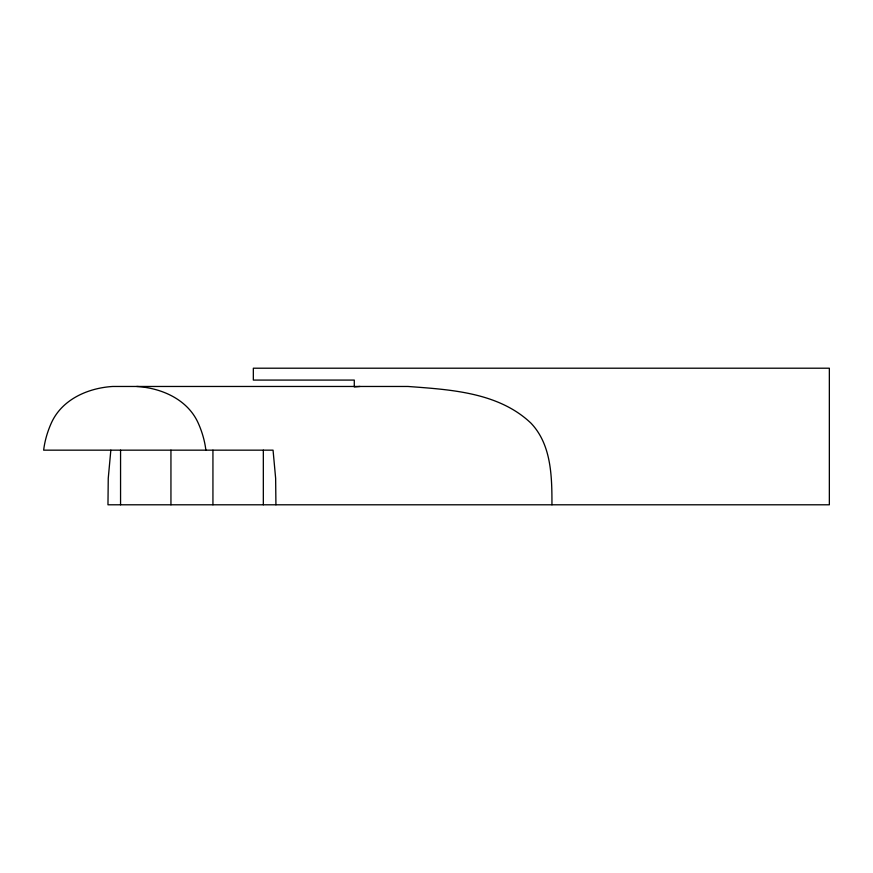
<?xml version="1.0" encoding="UTF-8"?>
<svg xmlns="http://www.w3.org/2000/svg" width="873" height="873" viewBox="0 0 873 873"><rect width="100%" height="100%" fill="white"/><g stroke="black" fill="none" stroke-linecap="round" stroke-linejoin="round"><path stroke-width="1.31" d="M110.838 450.162L108.252 478.273L107.968 504.79L829.35 504.79L829.35 368.21L253.334 368.21L253.334 380.082L354.285 380.082L354.285 386.935L360.025 386.466M136.734 386.466C161.516 387.983 187.619 399.354 198.247 423.143C202.067 431.709 204.751 440.832 205.875 450.162M551.943 504.79C551.987 476.822 551.529 444.706 530.948 423.143C498.418 392.228 450.293 389.631 407.931 386.466L112.781 386.466C87.998 387.983 61.896 399.354 51.278 423.143C47.458 431.709 44.774 440.832 43.65 450.162L273.053 450.162L275.639 478.273L275.923 504.79M263.33 450.162L263.33 504.79M212.936 450.162L212.936 504.79M170.944 450.162L170.944 504.79M120.561 450.162L120.561 504.79"/></g></svg>
